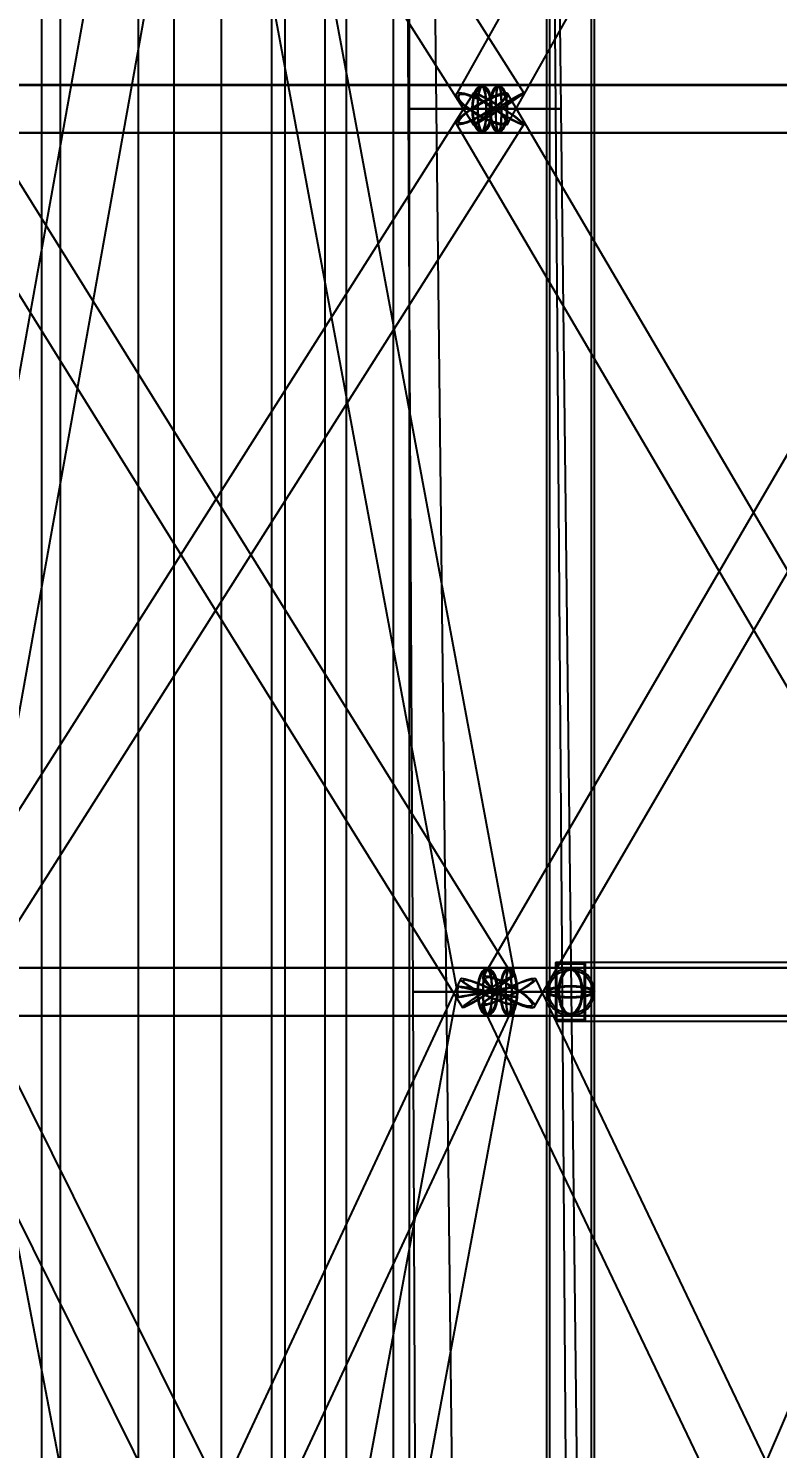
# Model space of a CAD drawing. Header units: millimetres. Extents: x -123812 to 252100, y -3000 to 639000.
# Drawn here: x 765 to 7129, y 246119 to 258184 of the extents above; entities that cross this region are included whole.
import ezdxf

# ---------------------------------------------------------------- set-up
doc = ezdxf.new("R2010")
doc.units = ezdxf.units.MM
for name, color, linetype, lineweight in [('D-STR-CORE', 7, 'Continuous', 25), ('D-STR-DIM', 7, 'Continuous', 13), ('D-STR-STRC', 7, 'Continuous', 25)]:
    doc.layers.add(name, color=color, linetype=linetype, lineweight=lineweight)
doc.styles.add('OpenSansCondensed-Light', font='OpenSansCondensed-Light.ttf')
doc.styles.add('TOWER_UNICODE', font='Arial Unicode.ttf')
doc.dimstyles.new('EZDXF', dxfattribs={"dimtxt": 0.25, "dimasz": 0.175, "dimexe": 0.375, "dimexo": 0.125, "dimgap": 0.1, "dimtad": 1, "dimlfac": 100, "dimzin": 12, "dimdsep": 46, "dimtxsty": 'OpenSansCondensed-Light', "dimblk": 'ARCHTICK', "dimcen": 2.5, "dimazin": 3, "dimtfac": 0.5, "dimtmove": 2, "dimatfit": 3})

# ---------------------------------------------------------------- blocks, each defined once
blk = doc.blocks.new('_ARCHTICK')
at = {"color": 0, "linetype": 'BYBLOCK', "const_width": 0.15}
blk.add_lwpolyline([(-0.5, -0.5), (0.5, 0.5)], dxfattribs=at)

msp = doc.modelspace()

# ---------------------------------------------------------------- linework, layer by layer
at = {"layer": 'D-STR-CORE'}
for points in [[(0, 100000), (0, 375000), (1035.3, 375000), (1035.3, 100000)], [(0, 100000), (0, 375000), (1035.3, 375000), (1035.3, 100000)], [(880, 100000), (880, 375000), (2000, 375000), (2000, 100000)], [(880, 100000), (880, 375000), (2000, 375000), (2000, 100000)], [(1700, 100000), (1700, 375000), (2828.4, 375000), (2828.4, 100000)], [(1700, 100000), (1700, 375000), (2828.4, 375000), (2828.4, 100000)], [(2404.2, 100000), (2404.2, 375000), (3464.1, 375000), (3464.1, 100000)], [(2404.2, 100000), (2404.2, 375000), (3464.1, 375000), (3464.1, 100000)], [(2944.5, 100000), (2944.5, 375000), (3863.7, 375000), (3863.7, 100000)], [(2944.5, 100000), (2944.5, 375000), (3863.7, 375000), (3863.7, 100000)], [(3284.1, 100000), (3284.1, 375000), (4000, 375000), (4000, 100000)], [(3284.1, 100000), (3284.1, 375000), (4000, 375000), (4000, 100000)]]:
    msp.add_lwpolyline(points, close=True, dxfattribs=at)
at = {"layer": 'D-STR-STRC'}
for points in [[(4243.9, 275044.9), (-250, 250044.9), (-241.5, 250042.9), (-216.5, 250037.8), (-176.8, 250030.3), (-125, 250020.6), (-64.7, 250009.6), (0, 249997.9), (64.7, 249986.3), (125, 249975.7), (176.8, 249966.7), (216.5, 249960), (241.5, 249956), (250, 249955.1), (4743.9, 274955.1)], [(-249.7, 274953.4), (4415.2, 249953.4), (4423.8, 249954.1), (4448.7, 249957.8), (4488.4, 249964.5), (4540.1, 249973.6), (4600.3, 249984.4), (4664.9, 249996.4), (4729.6, 250008.5), (4789.8, 250020.1), (4841.5, 250030.4), (4881.2, 250038.5), (4906.1, 250044.1), (4914.6, 250046.6), (249.7, 275046.6)], [(5166.2, 275000), (5166.2, 250000), (5173.1, 249987.3), (5193.4, 249975.5), (5225.7, 249965.4), (5267.8, 249957.6), (5316.8, 249952.8), (5369.4, 249951.1), (5421.9, 249952.8), (5471, 249957.6), (5513, 249965.4), (5545.3, 249975.5), (5565.6, 249987.3), (5572.6, 250000), (5572.6, 275000)], [(-213.6, 264863.6), (4545.6, 257363.6), (4557.9, 257368.3), (4584, 257381.9), (4622, 257403.6), (4669.3, 257431.8), (4722.8, 257464.7), (4778.8, 257500), (4833.4, 257535.3), (4883, 257568.2), (4924.1, 257596.4), (4954, 257618.1), (4970.6, 257631.7), (4972.9, 257636.4), (213.6, 265136.4)], [(8606.9, 265118), (4394.3, 257618), (4399.9, 257596.3), (4420.3, 257568.1), (4454.1, 257535.3), (4499.1, 257500), (4552.2, 257464.7), (4609.8, 257431.9), (4667.9, 257403.7), (4722.6, 257382), (4770.2, 257368.4), (4807.4, 257363.8), (4831.6, 257368.4), (4841.3, 257382), (9053.9, 264882)], [(0, 257296.8), (4759.2, 257296.8), (4765.7, 257303.7), (4771.7, 257324), (4776.9, 257356.3), (4780.8, 257398.4), (4783.3, 257447.4), (4784.2, 257500), (4783.3, 257552.6), (4780.8, 257601.6), (4776.9, 257643.7), (4771.7, 257676), (4765.7, 257696.3), (4759.2, 257703.2), (0, 257703.2)], [(0, 257296.8), (4617.8, 257296.8), (4627.2, 257303.7), (4635.9, 257324), (4643.3, 257356.3), (4649.1, 257398.4), (4652.7, 257447.4), (4653.9, 257500), (4652.7, 257552.6), (4649.1, 257601.6), (4643.3, 257643.7), (4635.9, 257676), (4627.2, 257696.3), (4617.8, 257703.2), (0, 257703.2)], [(8930.5, 257703.2), (4617.8, 257703.2), (4595.9, 257696.3), (4575.5, 257676), (4558, 257643.7), (4544.6, 257601.6), (4536.2, 257552.6), (4533.3, 257500), (4536.2, 257447.4), (4544.6, 257398.4), (4558, 257356.3), (4575.5, 257324), (4595.9, 257303.7), (4617.8, 257296.8), (8930.5, 257296.8)], [(9213.4, 257703.2), (4759.2, 257703.2), (4740.2, 257696.3), (4722.5, 257676), (4707.2, 257643.7), (4695.6, 257601.6), (4688.2, 257552.6), (4685.7, 257500), (4688.2, 257447.4), (4695.6, 257398.4), (4707.2, 257356.3), (4722.5, 257324), (4740.2, 257303.7), (4759.2, 257296.8), (9213.4, 257296.8)], [(214.4, 249867.2), (4973.6, 257367.2), (4962.7, 257381), (4938, 257402.8), (4901, 257431.3), (4854.5, 257464.4), (4801.4, 257500), (4745.4, 257535.6), (4690.4, 257568.7), (4640.1, 257597.2), (4597.9, 257619), (4566.7, 257632.8), (4548.6, 257637.4), (4544.8, 257632.8), (-214.4, 250132.8)], [(-214, 257365.3), (4450.9, 249865.3), (4465.3, 249869.9), (4493.4, 249883.3), (4533.1, 249904.7), (4581.8, 249932.6), (4636.2, 249965.1), (4692.5, 250000), (4747, 250034.9), (4795.9, 250067.4), (4835.8, 250095.3), (4864.1, 250116.7), (4878.8, 250130.1), (4879, 250134.7), (214, 257634.7)], [(9241.5, 250130.9), (4835, 257630.9), (4817.9, 257635.5), (4787.2, 257630.9), (4745, 257617.3), (4694, 257595.8), (4637.9, 257567.7), (4580.4, 257535.1), (4525.5, 257500), (4476.8, 257464.9), (4437.8, 257432.3), (4411, 257404.2), (4398.3, 257382.7), (4400.6, 257369.1), (8807.1, 249869.1)], [(8997.6, 257631.8), (4629.8, 250131.8), (4624.6, 250118.2), (4634.3, 250096.5), (4658.5, 250068.2), (4695.4, 250035.3), (4742.6, 250000), (4796.8, 249964.7), (4854.3, 249931.8), (4911.2, 249903.5), (4963.7, 249881.8), (5008.1, 249868.2), (5041.4, 249863.5), (5061.4, 249868.2), (9429.2, 257368.2)], [(230, 239892.3), (4895, 249892.3), (4891.3, 249903.5), (4872.3, 249921.2), (4839.1, 249944.3), (4794, 249971.1), (4740.2, 250000), (4681.2, 250028.9), (4621.1, 250055.7), (4564, 250078.8), (4513.8, 250096.5), (4473.9, 250107.7), (4447, 250111.5), (4434.9, 250107.7), (-230, 240107.7)], [(5189.9, 240113.1), (226.9, 250113.1), (214.9, 250109.3), (188.3, 250098), (148.8, 250080), (99.2, 250056.6), (42.8, 250029.3), (-16.5, 250000), (-74.7, 249970.7), (-127.8, 249943.4), (-172.1, 249920), (-204.8, 249902), (-223.5, 249890.7), (-226.9, 249886.9), (4736, 239886.9)], [(0, 249796.8), (4845.6, 249796.8), (4852, 249803.7), (4857.9, 249824), (4863, 249856.3), (4866.9, 249898.4), (4869.4, 249947.4), (4870.2, 250000), (4869.4, 250052.6), (4866.9, 250101.6), (4863, 250143.7), (4857.9, 250176), (4852, 250196.3), (4845.6, 250203.2), (0, 250203.2)], [(0, 249796.8), (4664.9, 249796.8), (4674.9, 249803.7), (4684.3, 249824), (4692.3, 249856.3), (4698.4, 249898.4), (4702.3, 249947.4), (4703.6, 250000), (4702.3, 250052.6), (4698.4, 250101.6), (4692.3, 250143.7), (4684.3, 250176), (4674.9, 250196.3), (4664.9, 250203.2), (0, 250203.2)], [(0, 249796.8), (5369.4, 249796.8), (5395.7, 249803.7), (5420.2, 249824), (5441.2, 249856.3), (5457.3, 249898.4), (5467.5, 249947.4), (5471, 250000), (5467.5, 250052.6), (5457.3, 250101.6), (5441.2, 250143.7), (5420.2, 250176), (5395.7, 250196.3), (5369.4, 250203.2), (0, 250203.2)], [(0, 249796.8), (5369.4, 249796.8), (5395.7, 249803.7), (5420.2, 249824), (5441.2, 249856.3), (5457.3, 249898.4), (5467.5, 249947.4), (5471, 250000), (5467.5, 250052.6), (5457.3, 250101.6), (5441.2, 250143.7), (5420.2, 250176), (5395.7, 250196.3), (5369.4, 250203.2), (0, 250203.2)], [(8790.2, 250097.9), (4488.3, 240097.9), (4493.3, 240079.9), (4513.9, 240056.5), (4548.7, 240029.2), (4595.4, 240000), (4650.7, 239970.8), (4710.9, 239943.5), (4771.9, 239920.1), (4829.5, 239902.1), (4879.8, 239890.8), (4919.4, 239887), (4945.5, 239890.8), (4956.5, 239902.1), (9258.4, 249902.1)], [(9024.3, 250203.2), (4664.9, 250203.2), (4642.6, 250196.3), (4621.8, 250176), (4603.9, 250143.7), (4590.2, 250101.6), (4581.6, 250052.6), (4578.7, 250000), (4581.6, 249947.4), (4590.2, 249898.4), (4603.9, 249856.3), (4621.8, 249824), (4642.6, 249803.7), (4664.9, 249796.8), (9024.3, 249796.8)], [(9849.6, 240109.6), (5074.8, 250109.6), (5062.9, 250113.5), (5036.3, 250109.6), (4996.6, 250098.3), (4946.7, 250080.2), (4889.9, 250056.7), (4830, 250029.4), (4771.3, 250000), (4717.6, 249970.6), (4672.6, 249943.3), (4639.4, 249919.8), (4620.3, 249901.7), (4616.5, 249890.4), (9391.4, 239890.4)], [(9385.7, 250203.2), (4845.6, 250203.2), (4826.9, 250196.3), (4809.4, 250176), (4794.5, 250143.7), (4783, 250101.6), (4775.7, 250052.6), (4773.3, 250000), (4775.7, 249947.4), (4783, 249898.4), (4794.5, 249856.3), (4809.4, 249824), (4826.9, 249803.7), (4845.6, 249796.8), (9385.7, 249796.8)], [(249.7, 224953.4), (4914.6, 249953.4), (4906.1, 249956.3), (4881.2, 249962.2), (4841.5, 249970.6), (4789.8, 249981.1), (4729.6, 249992.8), (4664.9, 250005.1), (4600.3, 250016.9), (4540.1, 250027.7), (4488.4, 250036.5), (4448.7, 250042.9), (4423.8, 250046.3), (4415.2, 250046.6), (-249.7, 225046.6)], [(5045.7, 225047.9), (249.5, 250047.9), (241, 250046.8), (216, 250042.5), (176.4, 250035.4), (124.7, 250025.8), (64.6, 250014.5), (0, 250002.2), (-64.6, 249989.7), (-124.7, 249978), (-176.4, 249967.7), (-216, 249959.7), (-241, 249954.3), (-249.5, 249952.1), (4546.8, 224952.1)], [(5572.6, 225000), (5572.6, 250000), (5565.6, 250012.7), (5545.3, 250024.5), (5513, 250034.6), (5471, 250042.4), (5421.9, 250047.2), (5369.4, 250048.9), (5316.8, 250047.2), (5267.8, 250042.4), (5225.7, 250034.6), (5193.4, 250024.5), (5173.1, 250012.7), (5166.2, 250000), (5166.2, 225000)]]:
    msp.add_lwpolyline(points, dxfattribs=at)
for points in [[(5191.6, 250000), (5547.2, 250000), (5547.2, 275000), (5191.6, 275000)], [(5191.6, 250000), (5547.2, 250000), (5547.2, 275000), (5191.6, 275000)], [(3951.2, 265000), (3991.9, 257500), (5243.7, 257500), (5183.2, 265000)], [(4144.3, 265000), (4228.7, 257500), (5289.7, 257500), (5203.9, 265000)], [(-60.9, 257300), (8137.1, 257300), (8137.1, 257700), (-60.9, 257700)], [(-48.4, 257300), (8380.3, 257300), (8380.3, 257700), (-48.4, 257700)], [(4702.3, 257500), (4699.4, 257447.4), (4691, 257398.4), (4677.6, 257356.3), (4660.1, 257324), (4639.7, 257303.7), (4617.8, 257296.8), (4595.9, 257303.7), (4575.5, 257324), (4558, 257356.3), (4544.6, 257398.4), (4536.2, 257447.4), (4533.3, 257500), (4536.2, 257552.6), (4544.6, 257601.6), (4558, 257643.7), (4575.5, 257676), (4595.9, 257696.3), (4617.8, 257703.2), (4639.7, 257696.3), (4660.1, 257676), (4677.6, 257643.7), (4691, 257601.6), (4699.4, 257552.6)], [(4653.9, 257500), (4652.7, 257447.4), (4649.1, 257398.4), (4643.3, 257356.3), (4635.9, 257324), (4627.2, 257303.7), (4617.8, 257296.8), (4608.5, 257303.7), (4599.7, 257324), (4592.3, 257356.3), (4586.5, 257398.4), (4582.9, 257447.4), (4581.7, 257500), (4582.9, 257552.6), (4586.5, 257601.6), (4592.3, 257643.7), (4599.7, 257676), (4608.5, 257696.3), (4617.8, 257703.2), (4627.2, 257696.3), (4635.9, 257676), (4643.3, 257643.7), (4649.1, 257601.6), (4652.7, 257552.6)], [(4832.7, 257500), (4830.2, 257447.4), (4822.9, 257398.4), (4811.2, 257356.3), (4796, 257324), (4778.2, 257303.7), (4759.2, 257296.8), (4740.2, 257303.7), (4722.5, 257324), (4707.2, 257356.3), (4695.6, 257398.4), (4688.2, 257447.4), (4685.7, 257500), (4688.2, 257552.6), (4695.6, 257601.6), (4707.2, 257643.7), (4722.5, 257676), (4740.2, 257696.3), (4759.2, 257703.2), (4778.2, 257696.3), (4796, 257676), (4811.2, 257643.7), (4822.9, 257601.6), (4830.2, 257552.6)], [(4784.2, 257500), (4783.3, 257447.4), (4780.8, 257398.4), (4776.9, 257356.3), (4771.7, 257324), (4765.7, 257303.7), (4759.2, 257296.8), (4752.7, 257303.7), (4746.7, 257324), (4741.6, 257356.3), (4737.6, 257398.4), (4735.1, 257447.4), (4734.2, 257500), (4735.1, 257552.6), (4737.6, 257601.6), (4741.6, 257643.7), (4746.7, 257676), (4752.7, 257696.3), (4759.2, 257703.2), (4765.7, 257696.3), (4771.7, 257676), (4776.9, 257643.7), (4780.8, 257601.6), (4783.3, 257552.6)], [(4499.1, 257500), (4552.2, 257464.7), (4609.8, 257431.9), (4667.9, 257403.7), (4722.6, 257382), (4770.2, 257368.4), (4807.4, 257363.8), (4831.6, 257368.4), (4841.3, 257382), (4835.7, 257403.7), (4815.3, 257431.9), (4781.5, 257464.7), (4736.5, 257500), (4683.4, 257535.3), (4625.8, 257568.1), (4567.7, 257596.3), (4513, 257618), (4465.4, 257631.6), (4428.2, 257636.2), (4404, 257631.6), (4394.3, 257618), (4399.9, 257596.3), (4420.3, 257568.1), (4454.1, 257535.3)], [(4710.1, 257500), (4655.2, 257464.9), (4597.7, 257432.3), (4541.6, 257404.2), (4490.6, 257382.7), (4448.4, 257369.1), (4417.7, 257364.5), (4400.6, 257369.1), (4398.3, 257382.7), (4411, 257404.2), (4437.8, 257432.3), (4476.8, 257464.9), (4525.5, 257500), (4580.4, 257535.1), (4637.9, 257567.7), (4694, 257595.8), (4745, 257617.3), (4787.2, 257630.9), (4817.9, 257635.5), (4835, 257630.9), (4837.3, 257617.3), (4824.6, 257595.8), (4797.8, 257567.7), (4758.8, 257535.1)], [(4510.8, 257500), (4558.7, 257468.2), (4610.6, 257438.6), (4663, 257413.2), (4712.3, 257393.7), (4755.2, 257381.4), (4788.7, 257377.2), (4810.6, 257381.4), (4819.3, 257393.7), (4814.3, 257413.2), (4795.9, 257438.6), (4765.4, 257468.2), (4724.8, 257500), (4676.9, 257531.8), (4625, 257561.4), (4572.6, 257586.8), (4523.3, 257606.3), (4480.4, 257618.6), (4446.9, 257622.8), (4425, 257618.6), (4416.3, 257606.3), (4421.3, 257586.8), (4439.7, 257561.4), (4470.2, 257531.8)], [(4701.1, 257500), (4651.5, 257468.4), (4599.7, 257438.9), (4549.1, 257413.6), (4503.2, 257394.2), (4465.1, 257382), (4437.4, 257377.8), (4422, 257382), (4419.9, 257394.2), (4431.3, 257413.6), (4455.5, 257438.9), (4490.7, 257468.4), (4534.5, 257500), (4584.1, 257531.6), (4635.9, 257561.1), (4686.5, 257586.4), (4732.4, 257605.8), (4770.5, 257618), (4798.2, 257622.2), (4813.6, 257618), (4815.7, 257605.8), (4804.3, 257586.4), (4780.1, 257561.1), (4744.9, 257531.6)], [(4695.7, 257500), (4693, 257451.5), (4685.2, 257406.4), (4672.9, 257367.6), (4656.7, 257337.9), (4638, 257319.2), (4617.8, 257312.8), (4597.6, 257319.2), (4578.9, 257337.9), (4562.7, 257367.6), (4550.4, 257406.4), (4542.6, 257451.5), (4539.9, 257500), (4542.6, 257548.5), (4550.4, 257593.6), (4562.7, 257632.4), (4578.9, 257662.1), (4597.6, 257680.8), (4617.8, 257687.2), (4638, 257680.8), (4656.7, 257662.1), (4672.9, 257632.4), (4685.2, 257593.6), (4693, 257548.5)], [(4801.4, 257500), (4854.5, 257464.4), (4901, 257431.3), (4938, 257402.8), (4962.7, 257381), (4973.6, 257367.2), (4969.8, 257362.6), (4951.8, 257367.2), (4920.5, 257381), (4878.3, 257402.8), (4828, 257431.3), (4773, 257464.4), (4717, 257500), (4664, 257535.6), (4617.4, 257568.7), (4580.5, 257597.2), (4555.7, 257619), (4544.8, 257632.8), (4548.6, 257637.4), (4566.7, 257632.8), (4597.9, 257619), (4640.1, 257597.2), (4690.4, 257568.7), (4745.4, 257535.6)], [(4739.6, 257500), (4685, 257464.7), (4635.4, 257431.8), (4594.3, 257403.6), (4564.4, 257381.9), (4547.8, 257368.3), (4545.6, 257363.6), (4557.9, 257368.3), (4584, 257381.9), (4622, 257403.6), (4669.3, 257431.8), (4722.8, 257464.7), (4778.8, 257500), (4833.4, 257535.3), (4883, 257568.2), (4924.1, 257596.4), (4954, 257618.1), (4970.6, 257631.7), (4972.9, 257636.4), (4960.5, 257631.7), (4934.4, 257618.1), (4896.4, 257596.4), (4849.1, 257568.2), (4795.6, 257535.3)], [(4797.2, 257500), (4845.1, 257467.9), (4887.1, 257438), (4920.4, 257412.4), (4942.7, 257392.7), (4952.5, 257380.3), (4949.1, 257376.1), (4932.8, 257380.3), (4904.7, 257392.7), (4866.6, 257412.4), (4821.2, 257438), (4771.6, 257467.9), (4721.2, 257500), (4673.3, 257532.1), (4631.3, 257562), (4598, 257587.6), (4575.7, 257607.3), (4565.9, 257619.7), (4569.3, 257623.9), (4585.6, 257619.7), (4613.8, 257607.3), (4651.8, 257587.6), (4697.2, 257562), (4746.8, 257532.1)], [(4741.6, 257500), (4692.3, 257468.2), (4647.6, 257438.5), (4610.5, 257413.1), (4583.6, 257393.5), (4568.6, 257381.2), (4566.6, 257377), (4577.7, 257381.2), (4601.2, 257393.5), (4635.5, 257413.1), (4678.2, 257438.5), (4726.4, 257468.2), (4776.9, 257500), (4826.1, 257531.8), (4870.8, 257561.5), (4907.9, 257586.9), (4934.8, 257606.5), (4949.8, 257618.8), (4951.8, 257623), (4940.7, 257618.8), (4917.2, 257606.5), (4882.9, 257586.9), (4840.2, 257561.5), (4792, 257531.8)], [(4651.1, 257500), (4649.9, 257451.5), (4646.6, 257406.4), (4641.3, 257367.6), (4634.4, 257337.9), (4626.4, 257319.2), (4617.8, 257312.8), (4609.2, 257319.2), (4601.2, 257337.9), (4594.3, 257367.6), (4589, 257406.4), (4585.7, 257451.5), (4584.5, 257500), (4585.7, 257548.5), (4589, 257593.6), (4594.3, 257632.4), (4601.2, 257662.1), (4609.2, 257680.8), (4617.8, 257687.2), (4626.4, 257680.8), (4634.4, 257662.1), (4641.3, 257632.4), (4646.6, 257593.6), (4649.9, 257548.5)], [(4826.9, 257500), (4824.6, 257451.5), (4817.8, 257406.4), (4807.1, 257367.6), (4793.1, 257337.9), (4776.7, 257319.2), (4759.2, 257312.8), (4741.7, 257319.2), (4725.4, 257337.9), (4711.3, 257367.6), (4700.6, 257406.4), (4693.8, 257451.5), (4691.5, 257500), (4693.8, 257548.5), (4700.6, 257593.6), (4711.3, 257632.4), (4725.4, 257662.1), (4741.7, 257680.8), (4759.2, 257687.2), (4776.7, 257680.8), (4793.1, 257662.1), (4807.1, 257632.4), (4817.8, 257593.6), (4824.6, 257548.5)], [(4782.2, 257500), (4781.4, 257451.5), (4779.1, 257406.4), (4775.5, 257367.6), (4770.7, 257337.9), (4765.2, 257319.2), (4759.2, 257312.8), (4753.3, 257319.2), (4747.7, 257337.9), (4742.9, 257367.6), (4739.3, 257406.4), (4737, 257451.5), (4736.2, 257500), (4737, 257548.5), (4739.3, 257593.6), (4742.9, 257632.4), (4747.7, 257662.1), (4753.3, 257680.8), (4759.2, 257687.2), (4765.2, 257680.8), (4770.7, 257662.1), (4775.5, 257632.4), (4779.1, 257593.6), (4781.4, 257548.5)], [(3991.9, 257500), (4029.1, 250000), (5300.8, 250000), (5243.7, 257500)], [(5243.7, 257500), (5222.4, 257500), (5159.9, 257500), (5060.4, 257500), (4930.8, 257500), (4779.8, 257500), (4617.8, 257500), (4455.8, 257500), (4304.8, 257500), (4175.2, 257500), (4075.7, 257500), (4013.2, 257500), (3991.9, 257500), (4013.2, 257500), (4075.7, 257500), (4175.2, 257500), (4304.8, 257500), (4455.8, 257500), (4617.8, 257500), (4779.8, 257500), (4930.8, 257500), (5060.4, 257500), (5159.9, 257500), (5222.4, 257500)], [(4228.7, 257500), (4314.4, 250000), (5376.8, 250000), (5289.7, 257500)], [(5289.7, 257500), (5271.6, 257500), (5218.6, 257500), (5134.3, 257500), (5024.5, 257500), (4896.5, 257500), (4759.2, 257500), (4621.9, 257500), (4494, 257500), (4384.1, 257500), (4299.8, 257500), (4246.8, 257500), (4228.7, 257500), (4246.8, 257500), (4299.8, 257500), (4384.1, 257500), (4494, 257500), (4621.9, 257500), (4759.2, 257500), (4896.5, 257500), (5024.5, 257500), (5134.3, 257500), (5218.6, 257500), (5271.6, 257500)], [(5244.4, 249750), (15057.4, 249750), (15057.4, 250250), (5244.4, 250250)], [(5494.4, 250250), (5244.4, 250250), (5244.4, 249750), (5494.4, 249750)], [(5244.4, 249750), (14334.6, 249750), (14334.6, 250250), (5244.4, 250250)], [(5244.4, 250250), (5494.4, 250250), (5494.4, 249750), (5244.4, 249750)], [(5488.4, 250238), (5250.4, 250238), (5250.4, 249762), (5488.4, 249762)], [(5250.4, 250238), (5488.4, 250238), (5488.4, 249762), (5250.4, 249762)], [(-63.3, 249800), (8228.5, 249800), (8228.5, 250200), (-63.3, 250200)], [(-47.5, 249800), (8539.8, 249800), (8539.8, 250200), (-47.5, 250200)], [(4589.7, 250000), (4648.7, 249971.1), (4708.8, 249944.3), (4765.9, 249921.2), (4816.1, 249903.5), (4856, 249892.3), (4882.9, 249888.5), (4895, 249892.3), (4891.3, 249903.5), (4872.3, 249921.2), (4839.1, 249944.3), (4794, 249971.1), (4740.2, 250000), (4681.2, 250028.9), (4621.1, 250055.7), (4564, 250078.8), (4513.8, 250096.5), (4473.9, 250107.7), (4447, 250111.5), (4434.9, 250107.7), (4438.5, 250096.5), (4457.6, 250078.8), (4490.8, 250055.7), (4535.8, 250028.9)], [(4692.5, 250000), (4636.2, 249965.1), (4581.8, 249932.6), (4533.1, 249904.7), (4493.4, 249883.3), (4465.3, 249869.9), (4450.9, 249865.3), (4451, 249869.9), (4465.8, 249883.3), (4494.1, 249904.7), (4534, 249932.6), (4582.9, 249965.1), (4637.3, 250000), (4693.7, 250034.9), (4748.1, 250067.4), (4796.8, 250095.3), (4836.5, 250116.7), (4864.5, 250130.1), (4879, 250134.7), (4878.8, 250130.1), (4864.1, 250116.7), (4835.8, 250095.3), (4795.9, 250067.4), (4747, 250034.9)], [(4597.1, 250000), (4650.3, 249974), (4704.4, 249949.7), (4755.9, 249928.9), (4801.2, 249913), (4837.2, 249902.9), (4861.5, 249899.5), (4872.3, 249902.9), (4869.1, 249913), (4851.9, 249928.9), (4822, 249949.7), (4781.3, 249974), (4732.8, 250000), (4679.6, 250026), (4625.4, 250050.3), (4573.9, 250071.1), (4528.7, 250087), (4492.7, 250097.1), (4468.4, 250100.5), (4457.5, 250097.1), (4460.8, 250087), (4478, 250071.1), (4507.9, 250050.3), (4548.5, 250026)], [(4689.8, 250000), (4639, 249968.6), (4590, 249939.3), (4546.1, 249914.1), (4510.3, 249894.8), (4485, 249882.7), (4472, 249878.5), (4472.1, 249882.7), (4485.4, 249894.8), (4510.9, 249914.1), (4546.9, 249939.3), (4590.9, 249968.6), (4640, 250000), (4690.8, 250031.4), (4739.9, 250060.7), (4783.8, 250085.9), (4819.6, 250105.2), (4844.9, 250117.3), (4857.9, 250121.5), (4857.8, 250117.3), (4844.5, 250105.2), (4819, 250085.9), (4783, 250060.7), (4738.9, 250031.4)], [(4751.2, 250000), (4748.3, 249947.4), (4739.6, 249898.4), (4725.9, 249856.3), (4708.1, 249824), (4687.3, 249803.7), (4664.9, 249796.8), (4642.6, 249803.7), (4621.8, 249824), (4603.9, 249856.3), (4590.2, 249898.4), (4581.6, 249947.4), (4578.7, 250000), (4581.6, 250052.6), (4590.2, 250101.6), (4603.9, 250143.7), (4621.8, 250176), (4642.6, 250196.3), (4664.9, 250203.2), (4687.3, 250196.3), (4708.1, 250176), (4725.9, 250143.7), (4739.6, 250101.6), (4748.3, 250052.6)], [(4744.4, 250000), (4741.7, 249951.5), (4733.8, 249906.4), (4721.1, 249867.6), (4704.7, 249837.9), (4685.5, 249819.2), (4664.9, 249812.8), (4644.4, 249819.2), (4625.2, 249837.9), (4608.7, 249867.6), (4596.1, 249906.4), (4588.2, 249951.5), (4585.5, 250000), (4588.2, 250048.5), (4596.1, 250093.6), (4608.7, 250132.4), (4625.2, 250162.1), (4644.4, 250180.8), (4664.9, 250187.2), (4685.5, 250180.8), (4704.7, 250162.1), (4721.1, 250132.4), (4733.8, 250093.6), (4741.7, 250048.5)], [(4771.3, 250000), (4717.6, 249970.6), (4672.6, 249943.3), (4639.4, 249919.8), (4620.3, 249901.7), (4616.5, 249890.4), (4628.4, 249886.5), (4655, 249890.4), (4694.7, 249901.7), (4744.6, 249919.8), (4801.4, 249943.3), (4861.3, 249970.6), (4920, 250000), (4973.7, 250029.4), (5018.7, 250056.7), (5051.9, 250080.2), (5071, 250098.3), (5074.8, 250109.6), (5062.9, 250113.5), (5036.3, 250109.6), (4996.6, 250098.3), (4946.7, 250080.2), (4889.9, 250056.7), (4830, 250029.4)], [(4948.7, 250000), (4995.8, 249964.7), (5032.8, 249931.8), (5057, 249903.5), (5066.7, 249881.8), (5061.4, 249868.2), (5041.4, 249863.5), (5008.1, 249868.2), (4963.7, 249881.8), (4911.2, 249903.5), (4854.3, 249931.8), (4796.8, 249964.7), (4742.6, 250000), (4695.4, 250035.3), (4658.5, 250068.2), (4634.3, 250096.5), (4624.6, 250118.2), (4629.8, 250131.8), (4649.8, 250136.5), (4683.2, 250131.8), (4727.6, 250118.2), (4780.1, 250096.5), (4837, 250068.2), (4894.5, 250035.3)], [(4703.6, 250000), (4702.3, 249947.4), (4698.4, 249898.4), (4692.3, 249856.3), (4684.3, 249824), (4674.9, 249803.7), (4664.9, 249796.8), (4654.9, 249803.7), (4645.6, 249824), (4637.6, 249856.3), (4631.5, 249898.4), (4627.6, 249947.4), (4626.3, 250000), (4627.6, 250052.6), (4631.5, 250101.6), (4637.6, 250143.7), (4645.6, 250176), (4654.9, 250196.3), (4664.9, 250203.2), (4674.9, 250196.3), (4684.3, 250176), (4692.3, 250143.7), (4698.4, 250101.6), (4702.3, 250052.6)], [(4700.5, 250000), (4699.3, 249951.5), (4695.8, 249906.4), (4690.1, 249867.6), (4682.7, 249837.9), (4674.1, 249819.2), (4664.9, 249812.8), (4655.7, 249819.2), (4647.1, 249837.9), (4639.8, 249867.6), (4634.1, 249906.4), (4630.6, 249951.5), (4629.3, 250000), (4630.6, 250048.5), (4634.1, 250093.6), (4639.8, 250132.4), (4647.1, 250162.1), (4655.7, 250180.8), (4664.9, 250187.2), (4674.1, 250180.8), (4682.7, 250162.1), (4690.1, 250132.4), (4695.8, 250093.6), (4699.3, 250048.5)], [(4778.6, 250000), (4730.2, 249973.5), (4689.6, 249948.8), (4659.7, 249927.7), (4642.5, 249911.4), (4639.1, 249901.2), (4649.7, 249897.7), (4673.8, 249901.2), (4709.5, 249911.4), (4754.5, 249927.7), (4805.8, 249948.8), (4859.7, 249973.5), (4912.7, 250000), (4961.1, 250026.5), (5001.7, 250051.2), (5031.6, 250072.3), (5048.8, 250088.6), (5052.2, 250098.8), (5041.5, 250102.3), (5017.5, 250098.8), (4981.8, 250088.6), (4936.7, 250072.3), (4885.5, 250051.2), (4831.6, 250026.5)], [(4938.5, 250000), (4981.1, 249968.2), (5014.4, 249938.5), (5036.2, 249913), (5045, 249893.4), (5040.2, 249881.1), (5022.2, 249876.9), (4992.1, 249881.1), (4952.1, 249893.4), (4904.8, 249913), (4853.4, 249938.5), (4801.6, 249968.2), (4752.7, 250000), (4710.2, 250031.8), (4676.9, 250061.5), (4655.1, 250087), (4646.3, 250106.6), (4651.1, 250118.9), (4669.1, 250123.1), (4699.2, 250118.9), (4739.2, 250106.6), (4786.5, 250087), (4837.8, 250061.5), (4889.7, 250031.8)], [(4918, 250000), (4915.6, 249947.4), (4908.3, 249898.4), (4896.8, 249856.3), (4881.8, 249824), (4864.4, 249803.7), (4845.6, 249796.8), (4826.9, 249803.7), (4809.4, 249824), (4794.5, 249856.3), (4783, 249898.4), (4775.7, 249947.4), (4773.3, 250000), (4775.7, 250052.6), (4783, 250101.6), (4794.5, 250143.7), (4809.4, 250176), (4826.9, 250196.3), (4845.6, 250203.2), (4864.4, 250196.3), (4881.8, 250176), (4896.8, 250143.7), (4908.3, 250101.6), (4915.6, 250052.6)], [(4912.3, 250000), (4910.1, 249951.5), (4903.4, 249906.4), (4892.8, 249867.6), (4879, 249837.9), (4862.9, 249819.2), (4845.6, 249812.8), (4828.4, 249819.2), (4812.3, 249837.9), (4798.5, 249867.6), (4787.9, 249906.4), (4781.2, 249951.5), (4779, 250000), (4781.2, 250048.5), (4787.9, 250093.6), (4798.5, 250132.4), (4812.3, 250162.1), (4828.4, 250180.8), (4845.6, 250187.2), (4862.9, 250180.8), (4879, 250162.1), (4892.8, 250132.4), (4903.4, 250093.6), (4910.1, 250048.5)], [(4870.2, 250000), (4869.4, 249947.4), (4866.9, 249898.4), (4863, 249856.3), (4857.9, 249824), (4852, 249803.7), (4845.6, 249796.8), (4839.3, 249803.7), (4833.4, 249824), (4828.3, 249856.3), (4824.4, 249898.4), (4821.9, 249947.4), (4821.1, 250000), (4821.9, 250052.6), (4824.4, 250101.6), (4828.3, 250143.7), (4833.4, 250176), (4839.3, 250196.3), (4845.6, 250203.2), (4852, 250196.3), (4857.9, 250176), (4863, 250143.7), (4866.9, 250101.6), (4869.4, 250052.6)], [(4868.3, 250000), (4867.5, 249951.5), (4865.2, 249906.4), (4861.7, 249867.6), (4857, 249837.9), (4851.5, 249819.2), (4845.6, 249812.8), (4839.8, 249819.2), (4834.3, 249837.9), (4829.6, 249867.6), (4826, 249906.4), (4823.8, 249951.5), (4823, 250000), (4823.8, 250048.5), (4826, 250093.6), (4829.6, 250132.4), (4834.3, 250162.1), (4839.8, 250180.8), (4845.6, 250187.2), (4851.5, 250180.8), (4857, 250162.1), (4861.7, 250132.4), (4865.2, 250093.6), (4867.5, 250048.5)], [(5166.2, 250000), (5173.1, 249947.4), (5193.4, 249898.4), (5225.7, 249856.3), (5267.8, 249824), (5316.8, 249803.7), (5369.4, 249796.8), (5421.9, 249803.7), (5471, 249824), (5513, 249856.3), (5545.3, 249898.4), (5565.6, 249947.4), (5572.6, 250000), (5565.6, 250052.6), (5545.3, 250101.6), (5513, 250143.7), (5471, 250176), (5421.9, 250196.3), (5369.4, 250203.2), (5316.8, 250196.3), (5267.8, 250176), (5225.7, 250143.7), (5193.4, 250101.6), (5173.1, 250052.6)], [(5556.6, 250000), (5550.2, 249951.5), (5531.5, 249906.4), (5501.7, 249867.6), (5463, 249837.9), (5417.8, 249819.2), (5369.4, 249812.8), (5320.9, 249819.2), (5275.8, 249837.9), (5237, 249867.6), (5207.2, 249906.4), (5188.5, 249951.5), (5182.2, 250000), (5188.5, 250048.5), (5207.2, 250093.6), (5237, 250132.4), (5275.8, 250162.1), (5320.9, 250180.8), (5369.4, 250187.2), (5417.8, 250180.8), (5463, 250162.1), (5501.7, 250132.4), (5531.5, 250093.6), (5550.2, 250048.5)], [(5471, 250000), (5467.5, 249947.4), (5457.3, 249898.4), (5441.2, 249856.3), (5420.2, 249824), (5395.7, 249803.7), (5369.4, 249796.8), (5343.1, 249803.7), (5318.6, 249824), (5297.5, 249856.3), (5281.4, 249898.4), (5271.2, 249947.4), (5267.8, 250000), (5271.2, 250052.6), (5281.4, 250101.6), (5297.5, 250143.7), (5318.6, 250176), (5343.1, 250196.3), (5369.4, 250203.2), (5395.7, 250196.3), (5420.2, 250176), (5441.2, 250143.7), (5457.3, 250101.6), (5467.5, 250052.6)], [(5471, 250000), (5467.5, 249947.4), (5457.3, 249898.4), (5441.2, 249856.3), (5420.2, 249824), (5395.7, 249803.7), (5369.4, 249796.8), (5343.1, 249803.7), (5318.6, 249824), (5297.5, 249856.3), (5281.4, 249898.4), (5271.2, 249947.4), (5267.8, 250000), (5271.2, 250052.6), (5281.4, 250101.6), (5297.5, 250143.7), (5318.6, 250176), (5343.1, 250196.3), (5369.4, 250203.2), (5395.7, 250196.3), (5420.2, 250176), (5441.2, 250143.7), (5457.3, 250101.6), (5467.5, 250052.6)], [(5463, 250000), (5459.8, 249951.5), (5450.4, 249906.4), (5435.5, 249867.6), (5416.2, 249837.9), (5393.6, 249819.2), (5369.4, 249812.8), (5345.1, 249819.2), (5322.6, 249837.9), (5303.2, 249867.6), (5288.3, 249906.4), (5278.9, 249951.5), (5275.8, 250000), (5278.9, 250048.5), (5288.3, 250093.6), (5303.2, 250132.4), (5322.6, 250162.1), (5345.1, 250180.8), (5369.4, 250187.2), (5393.6, 250180.8), (5416.2, 250162.1), (5435.5, 250132.4), (5450.4, 250093.6), (5459.8, 250048.5)], [(5463, 250000), (5459.8, 249951.5), (5450.4, 249906.4), (5435.5, 249867.6), (5416.2, 249837.9), (5393.6, 249819.2), (5369.4, 249812.8), (5345.1, 249819.2), (5322.6, 249837.9), (5303.2, 249867.6), (5288.3, 249906.4), (5278.9, 249951.5), (5275.8, 250000), (5278.9, 250048.5), (5288.3, 250093.6), (5303.2, 250132.4), (5322.6, 250162.1), (5345.1, 250180.8), (5369.4, 250187.2), (5393.6, 250180.8), (5416.2, 250162.1), (5435.5, 250132.4), (5450.4, 250093.6), (5459.8, 250048.5)], [(4029.1, 250000), (4073.3, 240000), (5371.4, 240000), (5300.8, 250000)], [(5300.8, 250000), (5279.1, 250000), (5215.6, 250000), (5114.5, 250000), (4982.9, 250000), (4829.5, 250000), (4664.9, 250000), (4500.4, 250000), (4347, 250000), (4215.3, 250000), (4114.3, 250000), (4050.8, 250000), (4029.1, 250000), (4050.8, 250000), (4114.3, 250000), (4215.3, 250000), (4347, 250000), (4500.4, 250000), (4664.9, 250000), (4829.5, 250000), (4982.9, 250000), (5114.5, 250000), (5215.6, 250000), (5279.1, 250000)], [(4314.4, 250000), (4430.8, 240000), (5495.1, 240000), (5376.8, 250000)], [(5376.8, 250000), (5358.7, 250000), (5305.7, 250000), (5221.3, 250000), (5111.2, 250000), (4983.1, 250000), (4845.6, 250000), (4708.2, 250000), (4580, 250000), (4470, 250000), (4385.6, 250000), (4332.5, 250000), (4314.4, 250000), (4332.5, 250000), (4385.6, 250000), (4470, 250000), (4580, 250000), (4708.2, 250000), (4845.6, 250000), (4983.1, 250000), (5111.2, 250000), (5221.3, 250000), (5305.7, 250000), (5358.7, 250000)], [(4664.9, 250005.1), (4600.3, 250016.9), (4540.1, 250027.7), (4488.4, 250036.5), (4448.7, 250042.9), (4423.8, 250046.3), (4415.2, 250046.6), (4423.8, 250043.7), (4448.7, 250037.8), (4488.4, 250029.4), (4540.1, 250018.9), (4600.3, 250007.2), (4664.9, 249994.9), (4729.6, 249983.1), (4789.8, 249972.3), (4841.5, 249963.5), (4881.2, 249957.1), (4906.1, 249953.7), (4914.6, 249953.4), (4906.1, 249956.3), (4881.2, 249962.2), (4841.5, 249970.6), (4789.8, 249981.1), (4729.6, 249992.8)], [(4664.9, 250003.6), (4600.3, 249991.5), (4540.1, 249979.9), (4488.4, 249969.6), (4448.7, 249961.5), (4423.8, 249955.9), (4415.2, 249953.4), (4423.8, 249954.1), (4448.7, 249957.8), (4488.4, 249964.5), (4540.1, 249973.6), (4600.3, 249984.4), (4664.9, 249996.4), (4729.6, 250008.5), (4789.8, 250020.1), (4841.5, 250030.4), (4881.2, 250038.5), (4906.1, 250044.1), (4914.6, 250046.6), (4906.1, 250045.9), (4881.2, 250042.2), (4841.5, 250035.5), (4789.8, 250026.4), (4729.6, 250015.6)], [(4664.9, 250004.6), (4606.7, 250015.3), (4552.4, 250024.9), (4505.8, 250032.9), (4470, 250038.6), (4447.5, 250041.7), (4439.8, 250042), (4447.5, 250039.4), (4470, 250034.1), (4505.8, 250026.5), (4552.4, 250017), (4606.7, 250006.5), (4664.9, 249995.4), (4723.2, 249984.7), (4777.5, 249975.1), (4824.1, 249967.1), (4859.9, 249961.4), (4882.4, 249958.3), (4890.1, 249958), (4882.4, 249960.6), (4859.9, 249965.9), (4824.1, 249973.5), (4777.5, 249983), (4723.2, 249993.5)], [(4664.9, 250003.3), (4606.7, 249992.3), (4552.4, 249981.8), (4505.8, 249972.6), (4470, 249965.3), (4447.5, 249960.3), (4439.8, 249958), (4447.5, 249958.6), (4470, 249962), (4505.8, 249968), (4552.4, 249976.2), (4606.7, 249986), (4664.9, 249996.7), (4723.2, 250007.7), (4777.5, 250018.2), (4824.1, 250027.4), (4859.9, 250034.7), (4882.4, 250039.7), (4890.1, 250042), (4882.4, 250041.4), (4859.9, 250038), (4824.1, 250032), (4777.5, 250023.8), (4723.2, 250014)], [(5369.4, 249951.1), (5316.8, 249952.8), (5267.8, 249957.6), (5225.7, 249965.4), (5193.4, 249975.5), (5173.1, 249987.3), (5166.2, 250000), (5173.1, 250012.7), (5193.4, 250024.5), (5225.7, 250034.6), (5267.8, 250042.4), (5316.8, 250047.2), (5369.4, 250048.9), (5421.9, 250047.2), (5471, 250042.4), (5513, 250034.6), (5545.3, 250024.5), (5565.6, 250012.7), (5572.6, 250000), (5565.6, 249987.3), (5545.3, 249975.5), (5513, 249965.4), (5471, 249957.6), (5421.9, 249952.8)], [(5369.4, 249951.1), (5316.8, 249952.8), (5267.8, 249957.6), (5225.7, 249965.4), (5193.4, 249975.5), (5173.1, 249987.3), (5166.2, 250000), (5173.1, 250012.7), (5193.4, 250024.5), (5225.7, 250034.6), (5267.8, 250042.4), (5316.8, 250047.2), (5369.4, 250048.9), (5421.9, 250047.2), (5471, 250042.4), (5513, 250034.6), (5545.3, 250024.5), (5565.6, 250012.7), (5572.6, 250000), (5565.6, 249987.3), (5545.3, 249975.5), (5513, 249965.4), (5471, 249957.6), (5421.9, 249952.8)], [(5369.4, 249954.9), (5320.9, 249956.5), (5275.8, 249961), (5237, 249968.1), (5207.2, 249977.5), (5188.5, 249988.3), (5182.2, 250000), (5188.5, 250011.7), (5207.2, 250022.5), (5237, 250031.9), (5275.8, 250039), (5320.9, 250043.5), (5369.4, 250045.1), (5417.8, 250043.5), (5463, 250039), (5501.7, 250031.9), (5531.5, 250022.5), (5550.2, 250011.7), (5556.6, 250000), (5550.2, 249988.3), (5531.5, 249977.5), (5501.7, 249968.1), (5463, 249961), (5417.8, 249956.5)], [(5369.4, 249954.9), (5320.9, 249956.5), (5275.8, 249961), (5237, 249968.1), (5207.2, 249977.5), (5188.5, 249988.3), (5182.2, 250000), (5188.5, 250011.7), (5207.2, 250022.5), (5237, 250031.9), (5275.8, 250039), (5320.9, 250043.5), (5369.4, 250045.1), (5417.8, 250043.5), (5463, 250039), (5501.7, 250031.9), (5531.5, 250022.5), (5550.2, 250011.7), (5556.6, 250000), (5550.2, 249988.3), (5531.5, 249977.5), (5501.7, 249968.1), (5463, 249961), (5417.8, 249956.5)], [(5191.6, 225000), (5547.2, 225000), (5547.2, 250000), (5191.6, 250000)], [(5547.2, 250000), (5541.1, 250000), (5523.3, 250000), (5495.1, 250000), (5458.3, 250000), (5415.4, 250000), (5369.4, 250000), (5323.3, 250000), (5280.5, 250000), (5243.6, 250000), (5215.4, 250000), (5197.6, 250000), (5191.6, 250000), (5197.6, 250000), (5215.4, 250000), (5243.6, 250000), (5280.5, 250000), (5323.3, 250000), (5369.4, 250000), (5415.4, 250000), (5458.3, 250000), (5495.1, 250000), (5523.3, 250000), (5541.1, 250000)], [(5191.6, 225000), (5547.2, 225000), (5547.2, 250000), (5191.6, 250000)], [(5547.2, 250000), (5541.1, 250000), (5523.3, 250000), (5495.1, 250000), (5458.3, 250000), (5415.4, 250000), (5369.4, 250000), (5323.3, 250000), (5280.5, 250000), (5243.6, 250000), (5215.4, 250000), (5197.6, 250000), (5191.6, 250000), (5197.6, 250000), (5215.4, 250000), (5243.6, 250000), (5280.5, 250000), (5323.3, 250000), (5369.4, 250000), (5415.4, 250000), (5458.3, 250000), (5495.1, 250000), (5523.3, 250000), (5541.1, 250000)]]:
    msp.add_lwpolyline(points, close=True, dxfattribs=at)

# ---------------------------------------------------------------- dimensions: what is measured, and where the dimension line sits
at = {"layer": 'D-STR-DIM'}
for base, p2 in [((187000, 0), (0, 450000)), ((250000, 0), (0, 375000)), ((124000, 0), (0, 350000))]:
    msp.add_linear_dim(base=base, p1=(0, 0), p2=p2, angle=90, dimstyle='EZDXF', override={"dimtxt": 8400, "dimasz": 3750, "dimexe": 2100, "dimexo": 1800, "dimgap": 2100, "dimtad": 1, "dimdec": 0, "dimlfac": 1, "dimlunit": 2, "dimtxsty": 'TOWER_UNICODE', "dimclrd": 7, "dimclre": 7, "dimclrt": 7}, dxfattribs=at).render()

doc.saveas('drawing.dxf')
